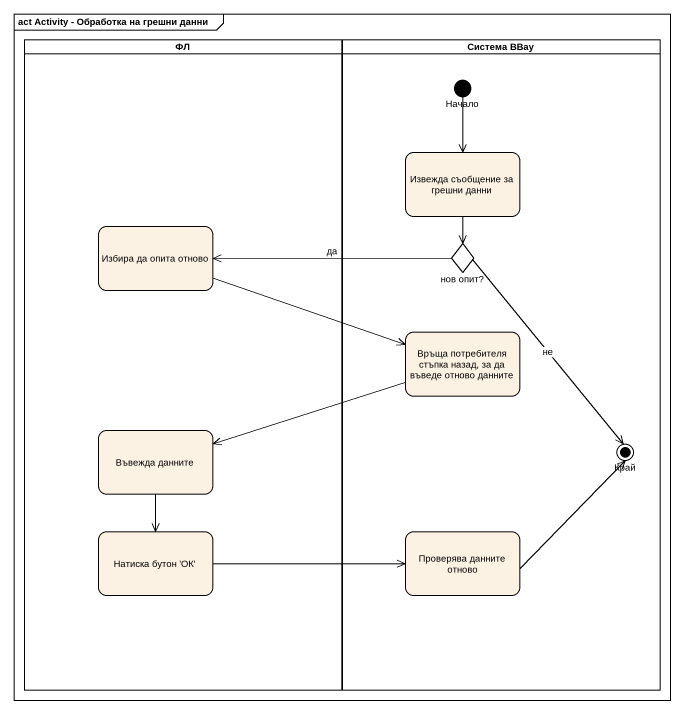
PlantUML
@startuml
mainframe act Activity - Обработка на грешни данни
hide empty description
state ФЛ <<partition>> {
  state "Избира да опита отново" as Избира_да_опита_отново
  state "Въвежда данните" as Въвежда_данните
  state "Натиска бутон 'ОК'" as Натиска_бутон_ОК
}
state "Система BBay" as Система_BBay <<partition>> {
  state Начало <<start>>
  state "Извежда съобщение за грешни данни" as Извежда_съобщение_за_грешни
  state "нов опит?" as нов_опит <<choice>>
  state "Връща потребителя стъпка назад, за да въведе отново данните" as Връща_потребителя_стъпка
  state Край <<end>>
  state "Проверява данните отново" as Проверява_данните_отново
}
Начало --> Извежда_съобщение_за_грешни
Извежда_съобщение_за_грешни --> нов_опит
Избира_да_опита_отново -right-> Връща_потребителя_стъпка
нов_опит -left-> Избира_да_опита_отново : да
нов_опит --> Край : не
Връща_потребителя_стъпка -left-> Въвежда_данните
Въвежда_данните --> Натиска_бутон_ОК
Натиска_бутон_ОК -right-> Проверява_данните_отново
Проверява_данните_отново -up-> Край
@enduml
